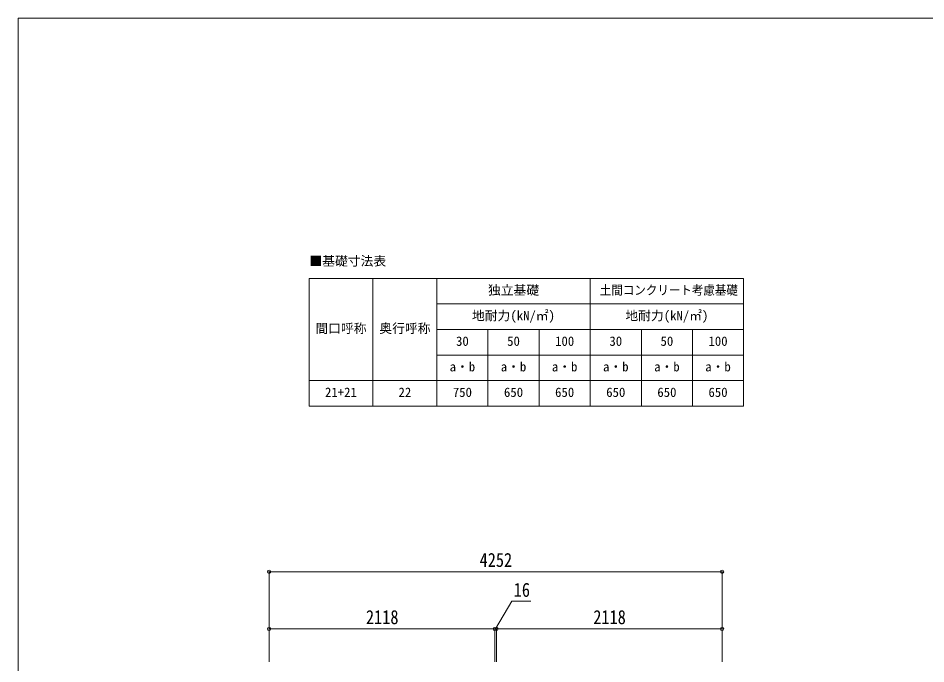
# Model space of a CAD drawing. Units: millimetres at full size, sheet at 1:30. Extents: x -8432 to 8432, y -5820 to 5820.
# Drawn here: x -8432 to 89, y -246 to 5820 of the extents above; entities that cross this region are included whole.
import ezdxf
from ezdxf.enums import TextEntityAlignment as Align

# ---------------------------------------------------------------- set-up
doc = ezdxf.new("R2010")
doc.units = ezdxf.units.MM
doc.header["$LTSCALE"] = 30
doc.header["$PDMODE"] = 32
doc.header["$PDSIZE"] = 30
for name, color, linetype, lineweight in [('0-6_OTH_LINE', 6, 'Continuous', 9), ('0-E_DET2', 7, 'Continuous', 18), ('F-0_240', 7, 'Continuous', 9)]:
    doc.layers.add(name, color=color, linetype=linetype, lineweight=lineweight)
doc.styles.add('ＭＳ ゴシック', font='')
doc.styles.get('ＭＳ ゴシック').set_extended_font_data('MS Gothic')

msp = doc.modelspace()

# ---------------------------------------------------------------- linework, layer by layer
at = {"layer": '0-6_OTH_LINE'}
for p, q in [((-6075.97, 619.28), (-6075.97, -218)), ((-1823.5, 619.28), (-6075.97, 619.28)), ((-1823.5, 619.28), (-1823.5, -218)), ((-6075.97, 82), (-6075.97, -225.4)), ((-6075.97, 82), (-3957.73, 82)), ((-3957.73, 82), (-3957.73, -225.4)), ((-3957.73, 82), (-3941.74, 82)), ((-3941.74, 82), (-3941.74, -225.4)), ((-3941.74, 82), (-1823.5, 82)), ((-1823.5, 82), (-1823.5, -225.4))]:
    msp.add_line(p, q, dxfattribs=at)
msp.add_lwpolyline([(-3949.73, 82), (-3798, 344.81), (-3618.74, 344.81)], dxfattribs=at)
for p in [(-6075.97, 619.28), (-1823.5, 619.28), (-6075.97, 82), (-3957.73, 82), (-3941.74, 82), (-1823.5, 82)]:
    msp.add_point(p, dxfattribs=at)
at = {"layer": '0-E_DET2'}
for p, q in [((-5701.31, 3375.41), (-5701.31, 2175.41)), ((-5701.31, 3375.41), (-1621.31, 3375.41)), ((-5101.31, 3375.41), (-5101.31, 2175.41)), ((-4501.31, 3375.41), (-4501.31, 2175.41)), ((-3061.31, 3375.41), (-3061.31, 2175.41)), ((-1621.31, 3375.41), (-1621.31, 2175.41)), ((-4501.31, 3135.41), (-1621.31, 3135.41)), ((-4501.31, 2895.41), (-1621.31, 2895.41)), ((-4021.31, 2895.41), (-4021.31, 2175.41)), ((-3541.31, 2895.41), (-3541.31, 2175.41)), ((-2581.31, 2895.41), (-2581.31, 2175.41)), ((-2101.31, 2895.41), (-2101.31, 2175.41)), ((-4501.31, 2655.41), (-1621.31, 2655.41)), ((-5701.31, 2415.41), (-1621.31, 2415.41)), ((-5701.31, 2175.41), (-1621.31, 2175.41))]:
    msp.add_line(p, q, dxfattribs=at)
at = {"layer": 'F-0_240', "color": 5}
for q in [(-8432.06, -5820), (8007.94, 5820)]:
    msp.add_line((-8432.06, 5820), q, dxfattribs=at)

# ---------------------------------------------------------------- texts
at = {"layer": '0-6_OTH_LINE', "color": 7, "style": 'ＭＳ ゴシック', "width": 0.85}
for s, p in [('4252', (-4099.73, 625.28)), ('16', (-3779.46, 344.44)), ('2118', (-5166.85, 88)), ('2118', (-3032.62, 88))]:
    msp.add_text(s, height=132, dxfattribs=at).set_placement(p, align=Align.BOTTOM_LEFT)
at = {"layer": '0-E_DET2', "style": 'ＭＳ ゴシック'}
for s, p in [('■基礎寸法表', (-5697.35, 3468.71)), ('独立基礎', (-4021.31, 3195.41)), ('地耐力(kN/㎡)', (-4171.31, 2955.41)), ('地耐力(kN/㎡)', (-2731.31, 2955.41)), ('間口呼称', (-5641.31, 2835.41)), ('奥行呼称', (-5041.31, 2835.41)), ('30', (-4321.31, 2715.41)), ('50', (-3841.31, 2715.41)), ('100', (-3391.31, 2715.41)), ('30', (-2881.31, 2715.41)), ('50', (-2401.31, 2715.41)), ('100', (-1951.31, 2715.41)), ('a・b', (-4381.31, 2475.41)), ('a・b', (-3901.31, 2475.41)), ('a・b', (-3421.31, 2475.41)), ('a・b', (-2941.31, 2475.41)), ('a・b', (-2461.31, 2475.41)), ('a・b', (-1981.31, 2475.41)), ('21+21', (-5551.31, 2235.41)), ('22', (-4861.31, 2235.41)), ('750', (-4351.31, 2235.41)), ('650', (-3871.31, 2235.41)), ('650', (-3391.31, 2235.41)), ('650', (-2911.31, 2235.41)), ('650', (-2431.31, 2235.41)), ('650', (-1951.31, 2235.41))]:
    msp.add_text(s, height=87.98, dxfattribs=at).set_placement(p, align=Align.BOTTOM_LEFT)
at = {"layer": '0-E_DET2', "style": 'ＭＳ ゴシック', "width": 0.9}
msp.add_text('土間コンクリート考慮基礎', height=87.98, dxfattribs=at).set_placement((-2971.31, 3195.41), align=Align.BOTTOM_LEFT)

doc.saveas('drawing.dxf')
